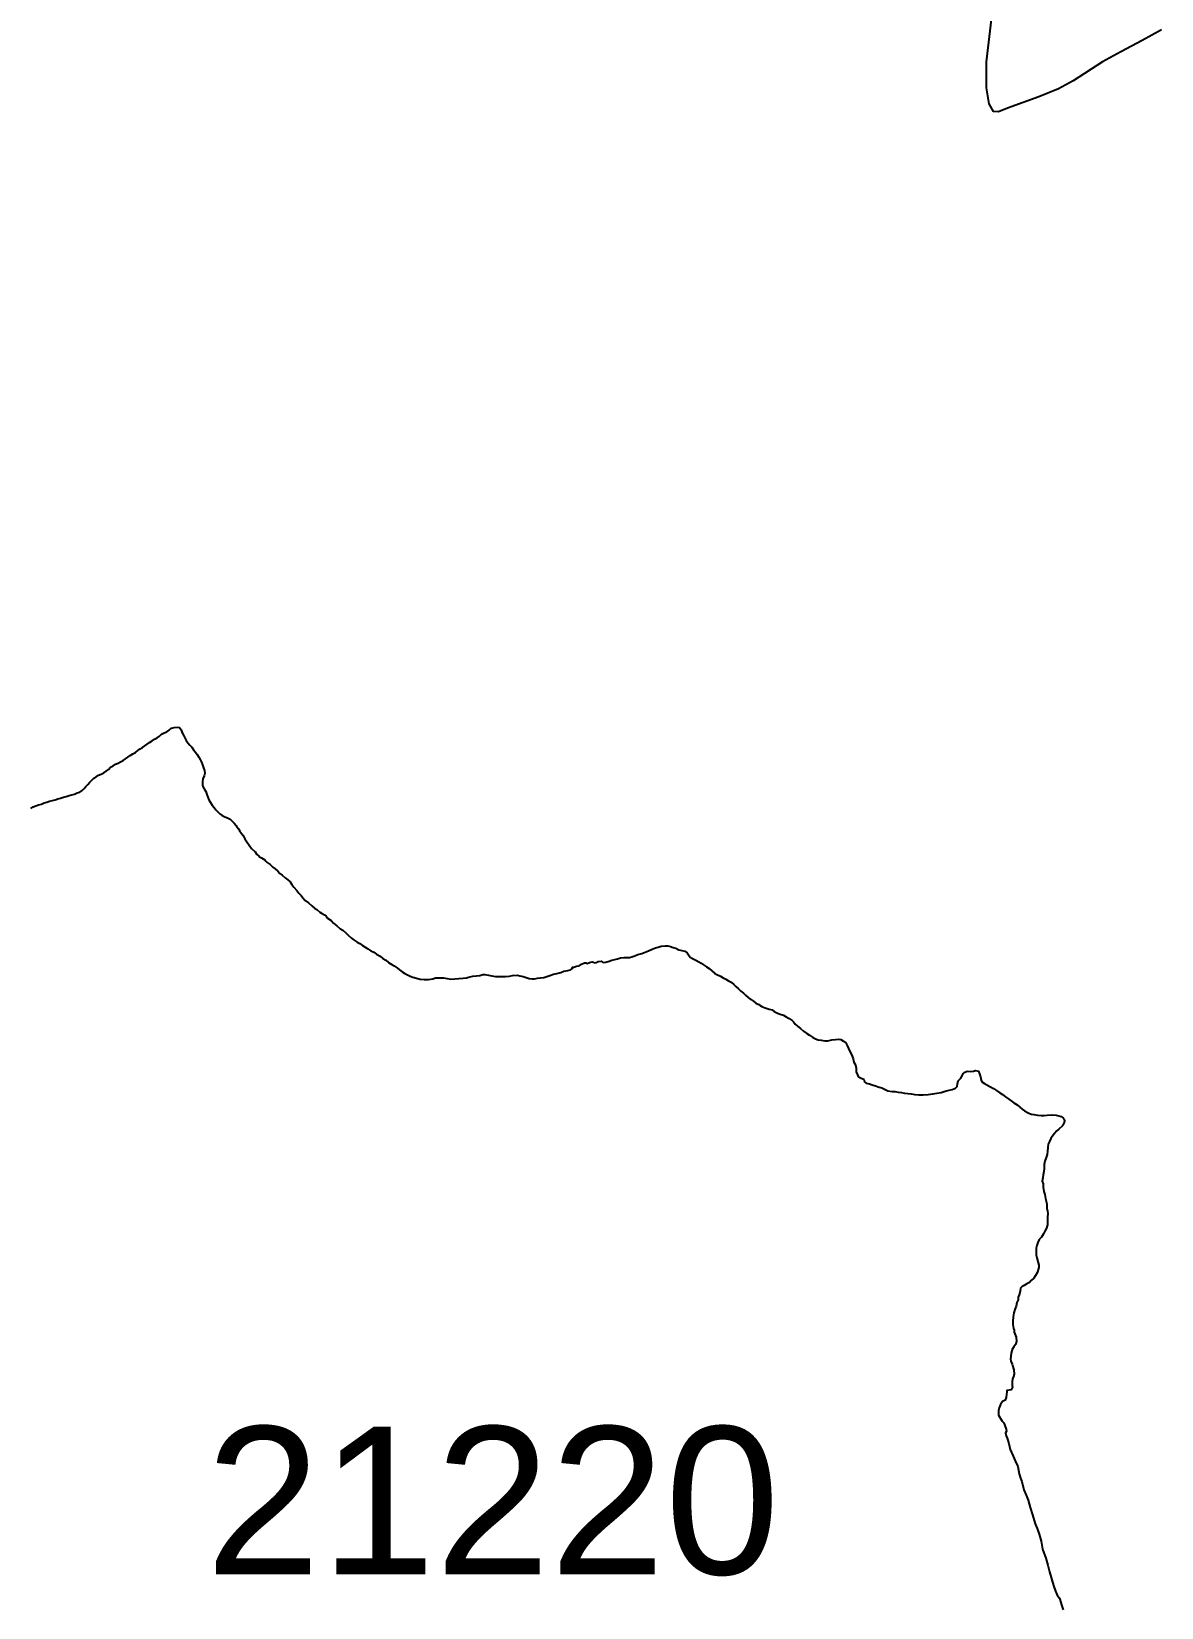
# Model space of a CAD drawing. Header units: inches. Extents: x 1341578 to 1502124, y 557203 to 748561.
# Drawn here: x 1497124 to 1501201, y 602555 to 608243 of the extents above; entities that cross this region are included whole.
import ezdxf
from ezdxf.enums import TextEntityAlignment as Align

# ---------------------------------------------------------------- set-up
doc = ezdxf.new("R2010")
doc.units = ezdxf.units.IN
doc.header["$MEASUREMENT"] = 0
doc.layers.add('Zipcode', color=7, linetype='Continuous')
doc.layers.add('ZipcodeAnno', color=7, linetype='Continuous')
doc.styles.add('Arial', font='arial.ttf')

msp = doc.modelspace()

# ---------------------------------------------------------------- linework, layer by layer
at = {"layer": 'Zipcode'}
for points in [[(1501201.5, 608249), (1501132.3, 608210.7), (1501055.3, 608169.7), (1500989.1, 608133.3), (1500882.2, 608065.3), (1500830.2, 608036.7), (1500758.6, 608007.1), (1500646, 607966.1), (1500612.9, 607953.2), (1500595.6, 607954.7), (1500579.5, 607982), (1500570.3, 608039.8), (1500569.6, 608134.1), (1500593.7, 608337.6)], [(1497121.3, 605438.8), (1497129.9, 605445), (1497139.3, 605448.8), (1497149.2, 605451.7), (1497159.2, 605455.1), (1497168.9, 605459.1), (1497178.6, 605462.4), (1497188.7, 605464.9), (1497199.1, 605467.3), (1497209.4, 605470.3), (1497218.9, 605473.9), (1497228.5, 605476.5), (1497238.7, 605479.5), (1497248.9, 605482.6), (1497259.1, 605485.5), (1497268.9, 605488.1), (1497278.5, 605491.3), (1497288.3, 605495.2), (1497297.8, 605498.3), (1497306.5, 605503.5), (1497313.8, 605510.7), (1497320, 605518.7), (1497327.3, 605526.1), (1497334.1, 605534), (1497340.9, 605541.3), (1497348.3, 605548.1), (1497357.2, 605553.9), (1497365.9, 605559), (1497375.3, 605563.5), (1497385.1, 605567.9), (1497393.5, 605573.7), (1497401.7, 605580.3), (1497409.2, 605587.9), (1497418.1, 605593.5), (1497426.7, 605599), (1497436.3, 605602.4), (1497445.2, 605607.1), (1497454.5, 605612.7), (1497463.2, 605618.7), (1497471.2, 605624.7), (1497479.8, 605630.7), (1497489.2, 605636.5), (1497498.7, 605641.7), (1497506.9, 605647.8), (1497515.6, 605653.9), (1497524.1, 605659.5), (1497532.7, 605665.7), (1497541.1, 605671.7), (1497549.5, 605677.4), (1497558.9, 605682.9), (1497567.7, 605688.9), (1497576.5, 605694.4), (1497584.9, 605700.4), (1497593.3, 605706.9), (1497602.1, 605712.2), (1497611.4, 605716.3), (1497620, 605722.1), (1497628.9, 605728.4), (1497638.5, 605731.9), (1497649.1, 605732.3), (1497657.7, 605731.1), (1497663.5, 605722.5), (1497667.5, 605712.5), (1497671.5, 605703.1), (1497676.6, 605693.7), (1497681.9, 605684.8), (1497687.7, 605675.8), (1497694.8, 605667.8), (1497702.5, 605659.9), (1497708.5, 605650.8), (1497715.1, 605641.8), (1497721.1, 605633.7), (1497726.9, 605624.5), (1497732.8, 605615.4), (1497736.9, 605606.2), (1497740.8, 605596.9), (1497744.4, 605586.2), (1497747.5, 605576.6), (1497749.1, 605566.1), (1497746.3, 605556.5), (1497742.4, 605546.1), (1497741.2, 605535.7), (1497740.7, 605525), (1497742.3, 605518.5), (1497747.2, 605509.6), (1497752.3, 605500.2), (1497756.3, 605489.7), (1497759.7, 605479.7), (1497763.9, 605469.8), (1497769.2, 605460.1), (1497775.7, 605451.3), (1497782.3, 605442.5), (1497789.3, 605434.7), (1497795.7, 605426.9), (1497803.3, 605420.3), (1497811.4, 605413.2), (1497821, 605408.7), (1497830.9, 605404.8), (1497840.4, 605400.1), (1497848, 605393.1), (1497854.7, 605385.6), (1497861.7, 605377.7), (1497863.3, 605375.3), (1497866.1, 605371.9), (1497871, 605365.7), (1497875.2, 605357.6), (1497874.1, 605356.7), (1497877.9, 605353.6), (1497887.3, 605341.3), (1497893.2, 605329.2), (1497900.2, 605318.4), (1497909.2, 605306.9), (1497917.4, 605294.7), (1497930.3, 605282.4), (1497936.3, 605273.5), (1497943.4, 605268.6), (1497946.9, 605265), (1497953.9, 605261.1), (1497965.3, 605254.1), (1497968.7, 605248.9), (1497974.6, 605243.9), (1497985, 605237.2), (1497995, 605227.7), (1498003.3, 605220.8), (1498012, 605212.6), (1498019.8, 605204.8), (1498028.1, 605198.8), (1498038.8, 605188.6), (1498048.2, 605181), (1498057, 605173.8), (1498063.6, 605164.6), (1498070.4, 605154.6), (1498080.5, 605143.1), (1498087.8, 605133.2), (1498096.7, 605125.2), (1498103.1, 605116.1), (1498111.4, 605107.3), (1498123, 605098.7), (1498135.4, 605087.7), (1498144.7, 605079.8), (1498153.4, 605074.6), (1498164.2, 605064.7), (1498170.3, 605060.7), (1498181.2, 605054.8), (1498186.6, 605050.1), (1498192.1, 605043.2), (1498204.5, 605034.3), (1498212.9, 605024.8), (1498225, 605015.7), (1498235.7, 605005.9), (1498246.8, 605000.1), (1498247.1, 604999.8), (1498257.7, 604989.7), (1498266.9, 604981.5), (1498277.8, 604971.5), (1498288.5, 604963.9), (1498299.2, 604956.1), (1498308.1, 604951.3), (1498318.5, 604944.2), (1498328.2, 604938.2), (1498337.7, 604932.7), (1498347.8, 604925.9), (1498358.4, 604919.9), (1498368.2, 604913.7), (1498382, 604906.3), (1498391.7, 604897.7), (1498402, 604891.1), (1498412.4, 604882.7), (1498418, 604879.3), (1498423.8, 604875.8), (1498432.6, 604870.8), (1498444.1, 604862.7), (1498452.2, 604856.6), (1498460.7, 604849.6), (1498471.2, 604843.3), (1498480.2, 604838.6), (1498489.8, 604834.3), (1498500.2, 604830.2), (1498513.1, 604827), (1498526, 604823.4), (1498540.6, 604821.7), (1498556.5, 604821.9), (1498571.7, 604824.6), (1498581.8, 604827.3), (1498594.7, 604827.9), (1498609.8, 604827.9), (1498623.6, 604825.2), (1498636.4, 604823.2), (1498650.9, 604824.1), (1498665.5, 604825.7), (1498681.2, 604826.5), (1498693.1, 604827.8), (1498705.3, 604831.9), (1498716.3, 604833.9), (1498729.6, 604834.7), (1498741.4, 604836.8), (1498752.1, 604840.1), (1498760.1, 604840.4), (1498773.3, 604837.3), (1498785.3, 604835.2), (1498798.2, 604833.2), (1498808.8, 604832.6), (1498820.6, 604832.1), (1498834.3, 604833), (1498848.1, 604834.4), (1498859.7, 604835.9), (1498877.1, 604837), (1498885.9, 604835.5), (1498898.2, 604832.8), (1498908.5, 604829.2), (1498919.8, 604825.7), (1498930.7, 604823.9), (1498938.3, 604824.3), (1498949.2, 604826.1), (1498959.9, 604828.4), (1498972, 604829.4), (1498983.4, 604832.6), (1498994.3, 604836.7), (1499006.8, 604841.4), (1499019.2, 604843.9), (1499033.6, 604847.7), (1499044.4, 604851.8), (1499058.6, 604854.9), (1499068.6, 604856.8), (1499075.4, 604861), (1499074.4, 604865.3), (1499075.8, 604866.6), (1499081, 604866.1), (1499090.3, 604870), (1499100.3, 604871.4), (1499108.2, 604876.7), (1499118.8, 604881.8), (1499125.2, 604882.1), (1499127.3, 604879.8), (1499129.3, 604880.1), (1499137, 604883.3), (1499146.9, 604885.3), (1499150.5, 604884.2), (1499153.9, 604882), (1499161, 604883.2), (1499168.6, 604886.8), (1499179.2, 604887.5), (1499186.6, 604883.6), (1499195.9, 604884.9), (1499207.8, 604888.5), (1499217.4, 604891.3), (1499228.7, 604893.7), (1499238.8, 604897), (1499249.3, 604899.7), (1499261.2, 604900.8), (1499271.3, 604901), (1499281.8, 604901.3), (1499290.4, 604903.7), (1499300.8, 604907.3), (1499311.8, 604911.6), (1499326.1, 604915.8), (1499337.6, 604920), (1499350.6, 604925.7), (1499363, 604930.9), (1499375.7, 604935.8), (1499385.2, 604939), (1499396.2, 604942.1), (1499410.1, 604943.7), (1499420.2, 604943.8), (1499429.6, 604941.3), (1499438.8, 604937.7), (1499448.6, 604934.6), (1499460.1, 604929.5), (1499471.1, 604926.9), (1499481.2, 604923.8), (1499490.3, 604918.1), (1499496.6, 604907.3), (1499500.1, 604902.2), (1499509.6, 604898.2), (1499521.1, 604891.9), (1499531.8, 604886.1), (1499540.4, 604880.7), (1499548.8, 604874.8), (1499559.6, 604868.1), (1499569.7, 604861.2), (1499578.3, 604853.1), (1499587.9, 604845), (1499596.6, 604839.9), (1499610.3, 604834.4), (1499619.8, 604827.8), (1499629.4, 604822.9), (1499638.8, 604816.8), (1499648.9, 604811.8), (1499657.6, 604804.4), (1499664.8, 604797.1), (1499674.6, 604788), (1499683.7, 604779.5), (1499693, 604772.8), (1499700.1, 604765.5), (1499709.8, 604756.5), (1499717.6, 604751), (1499718.5, 604750.4), (1499728.8, 604743.7), (1499738.1, 604736), (1499748.6, 604731.4), (1499753.2, 604728.3), (1499759.2, 604724.3), (1499771.3, 604720.1), (1499785.6, 604715.2), (1499796.1, 604712.3), (1499803.3, 604706.5), (1499815.8, 604700.9), (1499825.8, 604697), (1499837.4, 604692.7), (1499847.5, 604686.9), (1499858.4, 604680.9), (1499868.7, 604673.3), (1499873.7, 604669), (1499879.9, 604660.1), (1499888.3, 604653.4), (1499899.3, 604644.6), (1499909.9, 604635.6), (1499921.3, 604626.6), (1499931.5, 604620.4), (1499942.3, 604613.8), (1499952.7, 604608.3), (1499962, 604604.3), (1499973, 604602.4), (1499986.8, 604600.2), (1499997.9, 604600.2), (1500011.8, 604603.8), (1500025.6, 604605.1), (1500036, 604606.6), (1500043.8, 604604.7), (1500054.3, 604599.7), (1500062.1, 604592.8), (1500067.2, 604583.3), (1500071.9, 604573.3), (1500077.3, 604562.2), (1500083.7, 604549.3), (1500088.6, 604535.8), (1500091.4, 604523.7), (1500097.2, 604513.4), (1500099.3, 604502.3), (1500100, 604488.8), (1500104.3, 604477.6), (1500106.9, 604471.4), (1500114.8, 604466.6), (1500124.2, 604463.9), (1500127.1, 604461.9), (1500129.6, 604452.3), (1500136.2, 604448.3), (1500148.1, 604445.4), (1500157.7, 604441.9), (1500169.5, 604438.2), (1500183.1, 604433.7), (1500192.8, 604431.3), (1500202.2, 604425.6), (1500213.6, 604420.6), (1500229.7, 604417.9), (1500240.7, 604417.1), (1500251.7, 604415.6), (1500263.4, 604414.3), (1500274.1, 604412.2), (1500285.7, 604410.4), (1500297.6, 604408.9), (1500311.2, 604406.7), (1500326.4, 604406), (1500341.9, 604406), (1500359.4, 604406.4), (1500375.8, 604409), (1500376.6, 604409.1), (1500390.4, 604411.4), (1500406, 604414.1), (1500420.7, 604418.8), (1500435.1, 604422.5), (1500445.8, 604425.2), (1500457.7, 604429.9), (1500464, 604435.3), (1500465.3, 604445.2), (1500467.5, 604456.3), (1500477, 604466.3), (1500483.6, 604476.6), (1500485.7, 604482.5), (1500489.2, 604486.6), (1500499.7, 604490.9), (1500511.9, 604490.3), (1500523.3, 604491.1), (1500530.5, 604493.4), (1500541.2, 604491.2), (1500544.7, 604481.7), (1500547.8, 604470.4), (1500550.5, 604458.7), (1500553.2, 604453), (1500553.3, 604452.9), (1500562.7, 604446.4), (1500571.5, 604441.6), (1500582.5, 604436.1), (1500594.8, 604428.2), (1500606.5, 604421.1), (1500617.9, 604412.3), (1500627.7, 604406.3), (1500639, 604398.3), (1500650.3, 604389.6), (1500659.5, 604383.8), (1500668.5, 604376.8), (1500681.1, 604369.7), (1500690.5, 604360.8), (1500698.8, 604353.7), (1500707.7, 604347.8), (1500719.8, 604340.8), (1500730.7, 604335.4), (1500741, 604334.3), (1500754.6, 604331.8), (1500767.4, 604330.9), (1500777.8, 604331.3), (1500788.6, 604332.3), (1500805.2, 604333.5), (1500807.1, 604333.6), (1500821.1, 604331.9), (1500831, 604330.2), (1500839.7, 604327.2), (1500846.6, 604323), (1500850.4, 604317.6), (1500852.1, 604311.2), (1500849.3, 604301.5), (1500844.1, 604293.3), (1500831.6, 604281.3), (1500824, 604275.6), (1500815.5, 604266), (1500807.3, 604255.7), (1500802, 604247.7), (1500797.7, 604237.6), (1500793, 604227.1), (1500791.8, 604215.8), (1500790.6, 604202.7), (1500788.6, 604190.6), (1500785.3, 604179), (1500781, 604166.3), (1500777.8, 604153.6), (1500777.8, 604139.2), (1500776.6, 604128.4), (1500774.8, 604116.4), (1500773, 604105.6), (1500771.5, 604094.2), (1500774, 604084), (1500774.3, 604072.3), (1500776.5, 604056.8), (1500780.2, 604045.6), (1500783, 604031.5), (1500786.4, 604016.9), (1500788, 604009.1), (1500787.5, 603996.3), (1500790, 603985.8), (1500791.5, 603978.7), (1500790.2, 603962.8), (1500790.3, 603949.1), (1500789.7, 603936.7), (1500787, 603924.9), (1500780.3, 603913.4), (1500775.2, 603903.4), (1500768.6, 603892.4), (1500760, 603883), (1500755.3, 603872.8), (1500751.4, 603861.6), (1500748.8, 603852.4), (1500748.7, 603841.1), (1500749.8, 603827.6), (1500751.5, 603817.3), (1500755.8, 603804.2), (1500759.2, 603790.9), (1500759.4, 603788.4), (1500759.4, 603782.7), (1500752.6, 603762.9), (1500740.6, 603744.1), (1500731.5, 603735.3), (1500725.2, 603728.2), (1500725.1, 603728.2), (1500715.3, 603723.8), (1500706.4, 603717.5), (1500698.3, 603713.4), (1500693.3, 603707.5), (1500691.3, 603696.9), (1500687.3, 603684), (1500684.6, 603675), (1500683.9, 603665.6), (1500679.9, 603655.8), (1500677.2, 603642.8), (1500671.8, 603630.7), (1500668.3, 603618.4), (1500666.5, 603604.4), (1500665.3, 603589.2), (1500665.1, 603576.4), (1500667.2, 603562.2), (1500669.5, 603555.9), (1500670.3, 603549.2), (1500677.2, 603530.5), (1500678.3, 603514.9), (1500674.8, 603504), (1500668.3, 603496.4), (1500662.8, 603486.3), (1500659.4, 603472.8), (1500657.3, 603462), (1500656.1, 603451.2), (1500657.3, 603443.9), (1500662.6, 603433.6), (1500662.9, 603433.1), (1500663.9, 603429.2), (1500668.7, 603413), (1500669.6, 603397.1), (1500667.9, 603389.6), (1500663.5, 603380.2), (1500662.4, 603369.5), (1500662.4, 603356.8), (1500663.5, 603350.1), (1500659.1, 603340.8), (1500652.2, 603339.7), (1500643.9, 603338.4), (1500642.9, 603332.8), (1500642.3, 603325.1), (1500640.9, 603313.2), (1500637.4, 603304.2), (1500627.9, 603298.5), (1500620.2, 603288.4), (1500615.2, 603276.1), (1500613, 603266.6), (1500613, 603259.2), (1500613.1, 603249.1), (1500626.5, 603227.5), (1500632.4, 603222), (1500636.3, 603212.6), (1500641.1, 603199.2), (1500642, 603191.3), (1500638.8, 603185.1), (1500640.9, 603174.8), (1500644.6, 603166.3), (1500650.7, 603147.5), (1500656, 603126.1), (1500665.8, 603101.6), (1500672.9, 603084.4), (1500682.8, 603063.8), (1500687.9, 603037.3), (1500692.6, 603022.5), (1500697.9, 603009.7), (1500704.8, 602980.3), (1500713.1, 602960.3), (1500719.8, 602942.7), (1500727.2, 602916.7), (1500735.8, 602890.1), (1500746.1, 602857.6), (1500753.3, 602840), (1500760.6, 602820.5), (1500766.8, 602794.9), (1500772, 602765.5), (1500784, 602733.4), (1500791.7, 602708.6), (1500797.2, 602684.6), (1500811.4, 602635.2), (1500818.5, 602613.8), (1500825.2, 602600.2), (1500834, 602589), (1500841.9, 602560.8), (1500846.5, 602547.2)]]:
    msp.add_lwpolyline(points, dxfattribs=at)

# ---------------------------------------------------------------- texts
at = {"layer": 'ZipcodeAnno', "color": 18, "style": 'Arial'}
msp.add_text('21220', height=533.33, dxfattribs=at).set_placement((1498787.9, 602515.1), align=Align.BOTTOM_CENTER)

doc.saveas('drawing.dxf')
